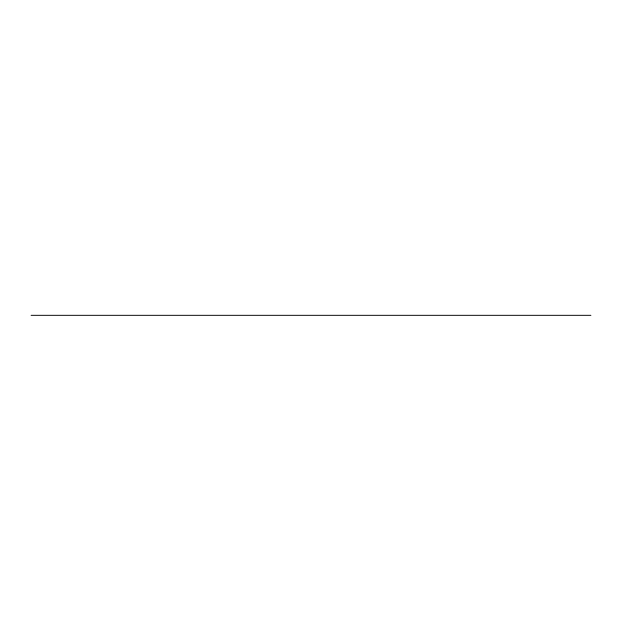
<?xml version="1.0" encoding="UTF-8"?>
<svg xmlns="http://www.w3.org/2000/svg" width="622" height="622" viewBox="0 0 622 622"><rect width="100%" height="100%" fill="white"/><g stroke="black" fill="none" stroke-linecap="round" stroke-linejoin="round"><path stroke-width="0.93" d="M31.1 315.323L590.9 315.323"/></g></svg>
